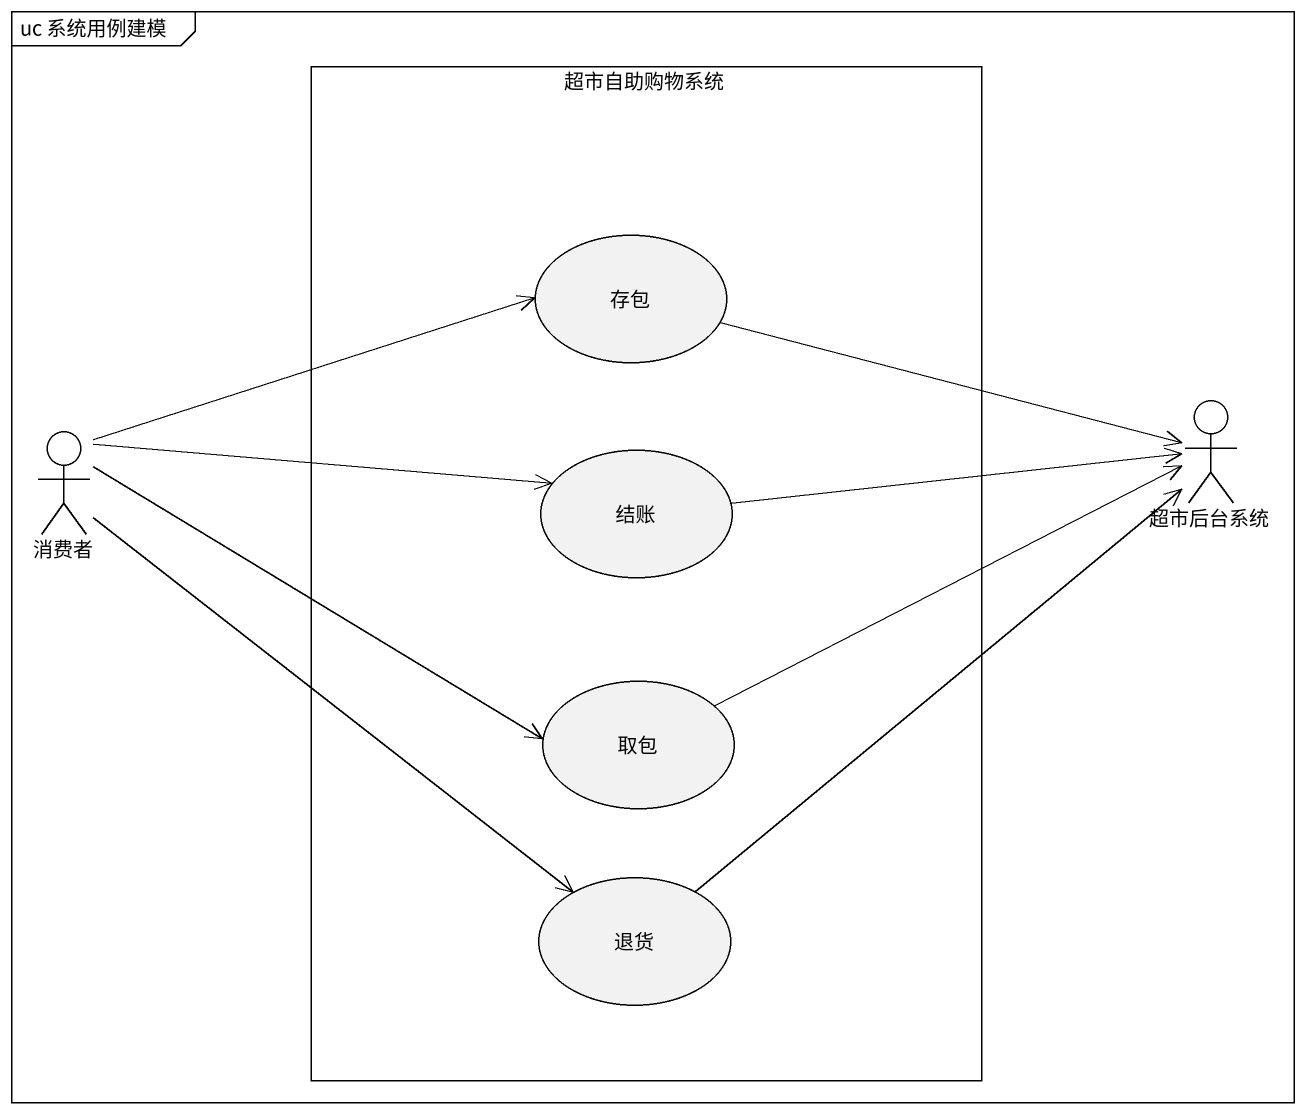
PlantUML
@startuml
mainframe uc 系统用例建模
rectangle 超市自助购物系统 {
  usecase 存包
  usecase 结账
  usecase 取包
  usecase 退货
}
actor 消费者
actor 超市后台系统
存包 -right-> 超市后台系统
消费者 -right-> 存包
消费者 -right-> 结账
消费者 -right-> 取包
消费者 --> 退货
结账 -right-> 超市后台系统
取包 -right-> 超市后台系统
退货 -up-> 超市后台系统
@enduml
